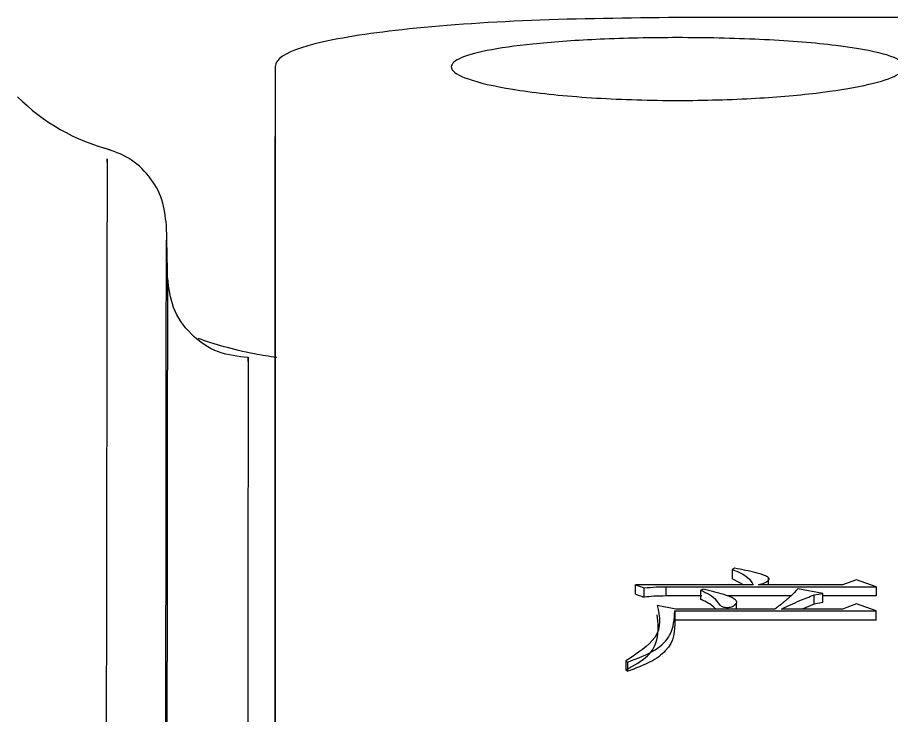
# Model space of a CAD drawing. Header units: millimetres. Extents: x 1890 to 4327, y 775 to 2498.
# Drawn here: x 2441 to 2449.68, y 2281.08 to 2288.01 of the extents above; entities that cross this region are included whole.
import ezdxf

# ---------------------------------------------------------------- set-up
doc = ezdxf.new("R2010")
doc.units = ezdxf.units.MM

msp = doc.modelspace()

# ---------------------------------------------------------------- linework, layer by layer
at = {"color": 7, "linetype": 'Continuous', "lineweight": 25}
for p, q in [((2484.5579, 2288.007), (2447.5579, 2288.0085)), ((2443.5579, 2287.5258), (2443.5579, 2286.8344)), ((2442.4933, 2285.3474), (2442.4783, 2285.9539)), ((2448.1212, 2282.5387), (2448.0995, 2282.5273)), ((2448.0995, 2282.4351), (2448.0995, 2282.5273)), ((2448.458, 2282.3744), (2448.458, 2282.4447)), ((2447.1368, 2282.2825), (2447.1368, 2282.3744)), ((2447.1368, 2282.3744), (2447.2233, 2282.3436)), ((2448.305, 2282.3744), (2447.1368, 2282.3744)), ((2447.4397, 2282.2632), (2447.4397, 2282.3552)), ((2447.4397, 2282.3552), (2449.5274, 2282.3551)), ((2448.0995, 2282.4351), (2448.2135, 2282.3744)), ((2449.1921, 2282.3744), (2448.3592, 2282.3744)), ((2449.3327, 2282.4243), (2449.1921, 2282.3744)), ((2449.5274, 2282.3551), (2449.3327, 2282.4243)), ((2449.5274, 2282.3551), (2449.5274, 2282.2632)), ((2447.2233, 2282.2517), (2447.2233, 2282.3436)), ((2447.7968, 2282.2632), (2447.4397, 2282.2632)), ((2447.7859, 2282.2286), (2447.7859, 2282.3205)), ((2448.6807, 2282.2632), (2448.0468, 2282.2632)), ((2448.9974, 2282.2895), (2448.7486, 2282.3359)), ((2448.9108, 2282.274), (2448.9974, 2282.2895)), ((2448.9108, 2282.1822), (2448.9108, 2282.274)), ((2448.9974, 2282.1977), (2448.9974, 2282.2895)), ((2449.5274, 2282.2632), (2448.9974, 2282.2632)), ((2448.1399, 2282.2072), (2448.1399, 2282.212)), ((2448.1399, 2282.1338), (2448.1399, 2282.1933)), ((2448.9108, 2282.1822), (2448.7928, 2282.1338)), ((2448.9974, 2282.1977), (2448.9108, 2282.1822)), ((2449.3327, 2282.1846), (2449.1921, 2282.1338)), ((2449.5274, 2282.1142), (2449.3327, 2282.1846)), ((2447.5371, 2282.1338), (2447.3532, 2282.169)), ((2447.5262, 2282.1142), (2447.5262, 2282.0226)), ((2447.5262, 2282.1142), (2449.5274, 2282.1142)), ((2448.5214, 2282.1338), (2447.5371, 2282.1338)), ((2449.1921, 2282.1338), (2448.5863, 2282.1338)), ((2449.5274, 2282.0225), (2449.5274, 2282.1142)), ((2449.5274, 2282.0225), (2447.5262, 2282.0226)), ((2447.0395, 2281.6191), (2447.0395, 2281.5281)), ((2447.0395, 2281.6191), (2447.0611, 2281.6069)), ((2447.0611, 2281.516), (2447.0611, 2281.6069)), ((2447.0395, 2281.5281), (2447.0611, 2281.516))]:
    msp.add_line(p, q, dxfattribs=at)
at = {"color": 7, "linetype": 'Continuous', "lineweight": 25, "flags": 128}
msp.add_lwpolyline([(2447.8075, 2282.3321), (2447.802, 2282.3291), (2447.794, 2282.3248), (2447.7859, 2282.3205)], dxfattribs=at)
at = {"color": 7, "linetype": 'Continuous', "lineweight": 25}
msp.add_arc((2442.4171, 2288.6328), 2, 224.87751, 255.57646, dxfattribs=at)
for points, knots in [([(2447.5579, 2288.0085), (2447.0638, 2288.0028), (2446.0747, 2287.9913), (2444.7883, 2287.8989), (2443.9059, 2287.759), (2443.5829, 2287.6207), (2443.5628, 2287.5387), (2443.5579, 2287.5188)], [0, 0, 0, 0, 0.247809, 0.4960641, 0.7267645, 0.9338912, 1, 1, 1, 1]), ([(2449.8079, 2287.5186), (2449.7873, 2287.4865), (2449.7459, 2287.4222), (2449.4239, 2287.3299), (2448.9356, 2287.2515), (2448.2759, 2287.1964), (2447.4955, 2287.1772), (2446.6823, 2287.2041), (2445.9703, 2287.2765), (2445.4852, 2287.3783), (2445.323, 2287.4641), (2445.2972, 2287.5408), (2445.3794, 2287.6125), (2445.689, 2287.6932), (2446.1814, 2287.7571), (2446.8391, 2287.7996), (2447.6201, 2287.814), (2448.4331, 2287.7938), (2449.1454, 2287.7375), (2449.6284, 2287.6521), (2449.7963, 2287.573), (2449.8058, 2287.5283), (2449.8079, 2287.5186)], [0, 0, 0, 0, 0.0462765, 0.0927197, 0.1417162, 0.1951905, 0.2536862, 0.3152615, 0.3769119, 0.43437, 0.4858165, 0.5000047, 0.5462546, 0.5927016, 0.6417993, 0.6951559, 0.7535147, 0.8153978, 0.8768635, 0.9341607, 0.9857365, 1, 1, 1, 1]), ([(2443.5579, 2287.5188), (2443.5579, 2287.4148), (2443.558, 2286.894), (2443.558, 2285.5271), (2443.5581, 2283.3673), (2443.5582, 2280.7488), (2443.5582, 2278.2863), (2443.5582, 2274.7785), (2443.5583, 2271.6355), (2443.5583, 2267.3204), (2443.5583, 2262.6334), (2443.5584, 2257.5012), (2443.5584, 2252.0776), (2443.5585, 2247.5189), (2443.5585, 2241.5965), (2443.5586, 2236.6907), (2443.5587, 2230.0117), (2443.5588, 2225.719), (2443.5588, 2222.7178)], [0, 0, 0, 0, 0.020124, 0.100733, 0.181328, 0.221587, 0.302184, 0.342442, 0.423039, 0.463298, 0.543894, 0.624491, 0.664749, 0.745346, 0.785604, 0.8662, 0.906458, 1, 1, 1, 1]), ([(2443.5584, 2256.4288), (2443.5584, 2257.6135), (2443.5584, 2259.867), (2443.5583, 2263.9073), (2443.5583, 2267.6149), (2443.5582, 2271.8496), (2443.5582, 2274.9235), (2443.5582, 2278.3357), (2443.5581, 2281.3131), (2443.5581, 2283.6566), (2443.558, 2285.597), (2443.5579, 2286.3307), (2443.5579, 2286.8275)], [0, 0, 0, 0, 0.072858, 0.13859, 0.270184, 0.335916, 0.467513, 0.533245, 0.664841, 0.796434, 0.862166, 1, 1, 1, 1]), ([(2442.4785, 2285.9455), (2442.4691, 2286.0306), (2442.4498, 2286.2052), (2442.3142, 2286.4399), (2442.1153, 2286.624), (2441.9493, 2286.6812), (2441.8685, 2286.7091)], [0, 0, 0, 0, 0.243492, 0.499921, 0.756389, 1, 1, 1, 1]), ([(2441.8893, 2286.5708), (2441.8894, 2286.5991), (2441.8897, 2286.6876), (2441.8884, 2285.7012), (2441.8854, 2283.6883), (2441.8808, 2280.6257), (2441.8756, 2277.2374), (2441.8705, 2273.9), (2441.8658, 2270.8303), (2441.8603, 2267.187), (2441.8537, 2262.9162), (2441.8465, 2258.2705), (2441.8388, 2253.3237), (2441.8306, 2248.1533), (2441.8216, 2242.469), (2441.8117, 2236.272), (2441.801, 2229.5882), (2441.7935, 2224.8974), (2441.7896, 2222.5034)], [0, 0, 0, 0, 0.039342, 0.122943, 0.206183, 0.289063, 0.371582, 0.416612, 0.465601, 0.518547, 0.575452, 0.636313, 0.690059, 0.746552, 0.805793, 0.867782, 0.932518, 1, 1, 1, 1]), ([(2442.3946, 2222.3678), (2442.3992, 2225.6671), (2442.4083, 2232.2656), (2442.4212, 2241.6956), (2442.4332, 2250.5762), (2442.4442, 2258.7339), (2442.4539, 2266.0343), (2442.4622, 2272.3521), (2442.4689, 2277.5741), (2442.474, 2281.6306), (2442.4772, 2284.3786), (2442.4786, 2285.8247), (2442.4783, 2285.8015), (2442.4781, 2285.7927)], [0, 0, 0, 0, 0.094309, 0.188619, 0.282928, 0.377238, 0.471547, 0.565857, 0.660166, 0.754475, 0.848785, 0.943094, 1, 1, 1, 1]), ([(2443.2898, 2284.6309), (2443.19, 2284.642), (2442.9832, 2284.665), (2442.7143, 2284.8481), (2442.5288, 2285.1146), (2442.5037, 2285.3204), (2442.4916, 2285.4195)], [0, 0, 0, 0, 0.2413, 0.50044, 0.759328, 1, 1, 1, 1]), ([(2442.4086, 2222.3191), (2442.4119, 2224.7048), (2442.4184, 2229.4114), (2442.4276, 2236.1607), (2442.4363, 2242.5032), (2442.4443, 2248.3984), (2442.4516, 2253.829), (2442.4593, 2259.562), (2442.467, 2265.3306), (2442.4742, 2270.8109), (2442.48, 2275.278), (2442.4845, 2278.8012), (2442.4878, 2281.4631), (2442.49, 2283.366), (2442.4913, 2284.5848), (2442.4919, 2285.3018), (2442.4917, 2285.3326), (2442.4916, 2285.3473)], [0, 0, 0, 0, 0.06854, 0.13522, 0.200041, 0.263001, 0.324101, 0.38334, 0.468684, 0.549845, 0.626823, 0.699617, 0.768227, 0.832652, 0.892892, 0.948946, 1, 1, 1, 1]), ([(2443.574, 2284.6303), (2443.499, 2284.6424), (2443.1775, 2284.6941), (2442.961, 2284.7648), (2442.795, 2284.819)], [0, 0, 0, 0, 0.233143, 1, 1, 1, 1]), ([(2443.2897, 2284.5935), (2443.2898, 2284.6056), (2443.2901, 2284.7178), (2443.2899, 2284.3652), (2443.2894, 2283.7952), (2443.2888, 2283.2485), (2443.2881, 2282.5743), (2443.2871, 2281.7662), (2443.286, 2280.8264), (2443.2847, 2279.7548), (2443.2826, 2278.0453), (2443.2793, 2275.3591), (2443.2741, 2271.2093), (2443.2674, 2265.9929), (2443.26, 2260.3861), (2443.2524, 2254.7088), (2443.245, 2249.2417), (2443.2368, 2243.2289), (2443.2278, 2236.6813), (2443.218, 2229.6384), (2443.2112, 2224.6961), (2443.2077, 2222.182)], [0, 0, 0, 0, 0.008365, 0.077995, 0.107986, 0.138061, 0.168221, 0.198465, 0.228793, 0.259205, 0.289702, 0.358895, 0.433683, 0.514064, 0.600037, 0.66048, 0.723411, 0.788828, 0.856732, 0.927123, 1, 1, 1, 1]), ([(2448.0995, 2282.5273), (2448.1566, 2282.5022), (2448.2575, 2282.4577), (2448.2907, 2282.3996), (2448.305, 2282.3744)], [0, 0, 0, 0, 0.565391, 1, 1, 1, 1]), ([(2448.3592, 2282.3744), (2448.3794, 2282.3806), (2448.4191, 2282.3929), (2448.4559, 2282.4129), (2448.465, 2282.4303), (2448.4602, 2282.4461), (2448.4177, 2282.4698), (2448.3037, 2282.5036), (2448.1937, 2282.5248), (2448.1212, 2282.5387)], [0, 0, 0, 0, 0.120783, 0.237942, 0.284243, 0.33082, 0.424981, 0.62081, 1, 1, 1, 1]), ([(2447.2233, 2282.3436), (2447.2631, 2282.3475), (2447.3342, 2282.3543), (2447.4074, 2282.3549), (2447.4397, 2282.3552)], [0, 0, 0, 0, 0.558835, 1, 1, 1, 1]), ([(2447.1368, 2282.2825), (2447.1492, 2282.2781), (2447.1698, 2282.2708), (2447.1986, 2282.2605), (2447.2151, 2282.2546), (2447.2233, 2282.2517)], [0, 0, 0, 0, 0.4286101, 0.7143044, 1, 1, 1, 1]), ([(2447.4397, 2282.2632), (2447.3986, 2282.2628), (2447.3254, 2282.262), (2447.2545, 2282.2548), (2447.2233, 2282.2517)], [0, 0, 0, 0, 0.561086, 1, 1, 1, 1]), ([(2447.7859, 2282.3205), (2447.8153, 2282.3063), (2447.8788, 2282.2756), (2447.9483, 2282.2212), (2447.9614, 2282.1717), (2448.0136, 2282.1528), (2448.036, 2282.1494), (2448.0593, 2282.149), (2448.0822, 2282.1528), (2448.1077, 2282.1627), (2448.1288, 2282.1775), (2448.1451, 2282.1958), (2448.1404, 2282.2158), (2448.1035, 2282.2461), (2447.9901, 2282.2873), (2447.8793, 2282.3152), (2447.8083, 2282.3319), (2447.8075, 2282.3321)], [0, 0, 0, 0, 0.117809, 0.254848, 0.391031, 0.410857, 0.430654, 0.450876, 0.468611, 0.491916, 0.540003, 0.576761, 0.613939, 0.66464, 0.78945, 0.997759, 1, 1, 1, 1]), ([(2448.7486, 2282.3359), (2448.7273, 2282.3113), (2448.6955, 2282.2745), (2448.6519, 2282.2377), (2448.6344, 2282.223), (2448.6273, 2282.2171), (2448.6202, 2282.2113), (2448.6139, 2282.2062), (2448.6094, 2282.2025), (2448.6057, 2282.1996), (2448.6021, 2282.1967), (2448.5984, 2282.1938), (2448.5948, 2282.1909), (2448.5902, 2282.1872), (2448.5865, 2282.1843), (2448.5828, 2282.1814), (2448.5791, 2282.1785), (2448.5754, 2282.1756), (2448.5707, 2282.1719), (2448.567, 2282.169), (2448.5623, 2282.1654), (2448.5586, 2282.1625), (2448.5549, 2282.1596), (2448.5511, 2282.1567), (2448.5474, 2282.1538), (2448.5427, 2282.1502), (2448.5389, 2282.1473), (2448.5342, 2282.1436), (2448.5304, 2282.1407), (2448.5259, 2282.1372), (2448.5232, 2282.1351), (2448.5214, 2282.1338)], [0, 0, 0, 0, 0.353012, 0.528911, 0.550896, 0.572881, 0.61685, 0.638835, 0.649827, 0.671812, 0.682805, 0.693797, 0.715782, 0.726774, 0.748759, 0.759751, 0.770744, 0.792728, 0.803721, 0.825705, 0.836698, 0.858683, 0.869675, 0.880667, 0.902652, 0.913644, 0.935629, 0.946622, 0.968606, 0.979599, 1, 1, 1, 1]), ([(2448.5863, 2282.1338), (2448.6163, 2282.1479), (2448.6762, 2282.176), (2448.7816, 2282.2239), (2448.8628, 2282.2554), (2448.9108, 2282.274)], [0, 0, 0, 0, 0.28957, 0.579171, 1, 1, 1, 1]), ([(2447.9323, 2282.1338), (2447.929, 2282.1377), (2447.9024, 2282.1691), (2447.8469, 2282.2003), (2447.7928, 2282.2254), (2447.7859, 2282.2286)], [0, 0, 0, 0, 0.110635, 0.886447, 1, 1, 1, 1]), ([(2447.3532, 2282.169), (2447.3758, 2282.0598), (2447.4164, 2281.8637), (2447.1552, 2281.6942), (2447.0395, 2281.6191)], [0, 0, 0, 0, 0.55707, 1, 1, 1, 1]), ([(2447.0611, 2281.6069), (2447.1599, 2281.6445), (2447.3542, 2281.7184), (2447.5165, 2281.9014), (2447.5226, 2282.0336), (2447.5262, 2282.1142)], [0, 0, 0, 0, 0.287817, 0.565935, 1, 1, 1, 1]), ([(2447.0395, 2281.5281), (2447.1212, 2281.5736), (2447.2827, 2281.6633), (2447.3744, 2281.8585), (2447.3612, 2281.9943), (2447.3532, 2282.0773)], [0, 0, 0, 0, 0.284866, 0.563033, 1, 1, 1, 1]), ([(2447.5262, 2282.0226), (2447.5255, 2281.9179), (2447.5246, 2281.7712), (2447.2914, 2281.6029), (2447.1385, 2281.5452), (2447.0611, 2281.516)], [0, 0, 0, 0, 0.551532, 0.772844, 1, 1, 1, 1])]:
    msp.add_open_spline(points, degree=3, knots=knots, dxfattribs=at)

doc.saveas('drawing.dxf')
